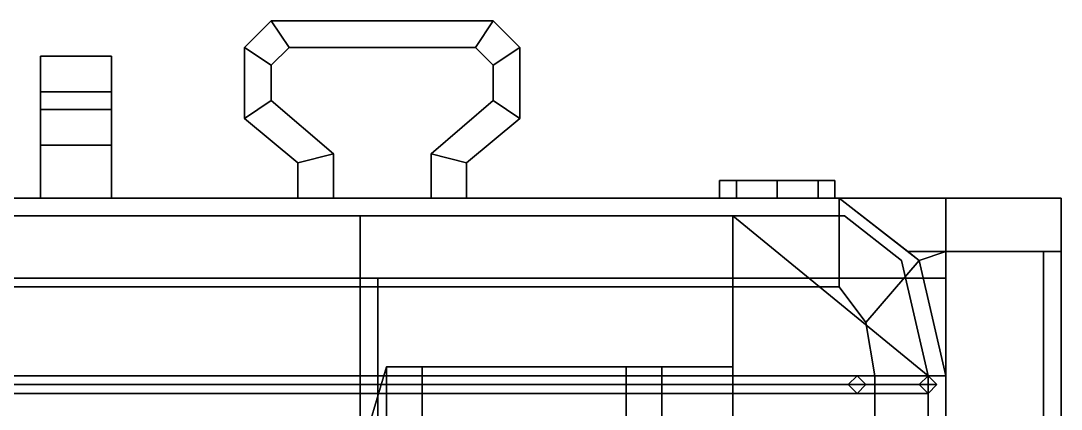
# Model space of a CAD drawing. Header units: millimetres. Extents: x -1.1 to 1.1, y -3.2 to 10.1.
# Drawn here: x -0.062 to 1.11, y 2.682 to 3.12 of the extents above; entities that cross this region are included whole.
import ezdxf

# ---------------------------------------------------------------- set-up
doc = ezdxf.new("R2010")
doc.units = ezdxf.units.MM
doc.layers.add('internals', color=5, linetype='Continuous')
doc.layers.add('seats', color=3, linetype='Continuous')

msp = doc.modelspace()

# ---------------------------------------------------------------- linework, layer by layer
for points in [[(0.24, 3.09, 0.63), (0.22, 3.07, 0.63), (0.19, 3.09, 0.63), (0.22, 3.12, 0.63)], [(0.22, 3.12, 0.63), (0.19, 3.09, 0.63), (0.19, 3.09, 0.83), (0.22, 3.12, 0.83)], [(0.19, 3.09, 0.83), (0.22, 3.07, 0.83), (0.24, 3.09, 0.83), (0.22, 3.12, 0.83)], [(0.47, 3.12, 0.63), (0.45, 3.09, 0.63), (0.24, 3.09, 0.63), (0.22, 3.12, 0.63)], [(0.24, 3.09, 0.83), (0.45, 3.09, 0.83), (0.47, 3.12, 0.83), (0.22, 3.12, 0.83)], [(0.22, 3.12, 0.83), (0.47, 3.12, 0.83), (0.47, 3.12, 0.63), (0.22, 3.12, 0.63)], [(0.45, 3.09, 0.83), (0.47, 3.07, 0.83), (0.5, 3.09, 0.83), (0.47, 3.12, 0.83)], [(0.5, 3.09, 0.63), (0.47, 3.07, 0.63), (0.45, 3.09, 0.63), (0.47, 3.12, 0.63)], [(0.47, 3.12, 0.83), (0.5, 3.09, 0.83), (0.5, 3.09, 0.63), (0.47, 3.12, 0.63)], [(0.19, 3.01, 0.83), (0.22, 3.03, 0.83), (0.22, 3.07, 0.83), (0.19, 3.09, 0.83)], [(0.19, 3.09, 0.63), (0.19, 3.01, 0.63), (0.19, 3.01, 0.83), (0.19, 3.09, 0.83)], [(0.22, 3.07, 0.63), (0.22, 3.03, 0.63), (0.19, 3.01, 0.63), (0.19, 3.09, 0.63)], [(0.24, 3.09, 0.83), (0.22, 3.07, 0.83), (0.22, 3.07, 0.63), (0.24, 3.09, 0.63)], [(0.24, 3.09, 0.63), (0.45, 3.09, 0.63), (0.45, 3.09, 0.83), (0.24, 3.09, 0.83)], [(0.45, 3.09, 0.63), (0.47, 3.07, 0.63), (0.47, 3.07, 0.83), (0.45, 3.09, 0.83)], [(0.5, 3.01, 0.63), (0.47, 3.03, 0.63), (0.47, 3.07, 0.63), (0.5, 3.09, 0.63)], [(0.47, 3.07, 0.83), (0.47, 3.03, 0.83), (0.5, 3.01, 0.83), (0.5, 3.09, 0.83)], [(0.5, 3.09, 0.83), (0.5, 3.01, 0.83), (0.5, 3.01, 0.63), (0.5, 3.09, 0.63)], [(-0.04, 3.08, 0.83), (-0.04, 3.04, 0.87), (0.04, 3.04, 0.87), (0.04, 3.08, 0.83)], [(0.04, 3.08, 0.83), (0.04, 3.04, 0.77), (-0.04, 3.04, 0.77), (-0.04, 3.08, 0.83)], [(-0.04, 3.04, 0.77), (-0.04, 3.02, 0.81), (-0.04, 3.04, 0.87), (-0.04, 3.08, 0.83)], [(-0.04, 3.04, 0.59), (-0.04, 3.02, 0.65), (-0.04, 3.04, 0.69), (-0.04, 3.08, 0.63)], [(0.04, 3.08, 0.63), (0.04, 3.04, 0.59), (-0.04, 3.04, 0.59), (-0.04, 3.08, 0.63)], [(-0.04, 3.08, 0.78), (-0.04, 3.04, 0.73), (0.04, 3.04, 0.73), (0.04, 3.08, 0.78)], [(-0.04, 3.08, 0.63), (-0.04, 3.04, 0.69), (-0.04, 3.04, 0.73), (-0.04, 3.08, 0.78)], [(0.04, 3.08, 0.78), (0.04, 3.08, 0.63), (-0.04, 3.08, 0.63), (-0.04, 3.08, 0.78)], [(0.04, 3.04, 0.87), (0.04, 3.02, 0.81), (0.04, 3.04, 0.77), (0.04, 3.08, 0.83)], [(0.04, 3.04, 0.69), (0.04, 3.02, 0.65), (0.04, 3.04, 0.59), (0.04, 3.08, 0.63)], [(0.04, 3.04, 0.73), (0.04, 3.04, 0.69), (0.04, 3.08, 0.63), (0.04, 3.08, 0.78)], [(0.22, 3.07, 0.83), (0.22, 3.03, 0.83), (0.22, 3.03, 0.63), (0.22, 3.07, 0.63)], [(0.47, 3.07, 0.63), (0.47, 3.03, 0.63), (0.47, 3.03, 0.83), (0.47, 3.07, 0.83)], [(-0.04, 3.02, 0.81), (-0.04, 2.98, 0.81), (-0.04, 2.98, 0.87), (-0.04, 3.04, 0.87)], [(-0.04, 3.04, 0.87), (-0.04, 2.98, 0.87), (0.04, 2.98, 0.87), (0.04, 3.04, 0.87)], [(0.04, 3.04, 0.77), (0.04, 3.02, 0.81), (-0.04, 3.02, 0.81), (-0.04, 3.04, 0.77)], [(-0.04, 3.04, 0.69), (-0.04, 3.02, 0.65), (0.04, 3.02, 0.65), (0.04, 3.04, 0.69)], [(-0.04, 2.98, 0.59), (-0.04, 2.98, 0.65), (-0.04, 3.02, 0.65), (-0.04, 3.04, 0.59)], [(0.04, 3.04, 0.59), (0.04, 2.98, 0.59), (-0.04, 2.98, 0.59), (-0.04, 3.04, 0.59)], [(-0.04, 3.04, 0.73), (-0.04, 3.04, 0.69), (0.04, 3.04, 0.69), (0.04, 3.04, 0.73)], [(0.04, 2.98, 0.87), (0.04, 2.98, 0.81), (0.04, 3.02, 0.81), (0.04, 3.04, 0.87)], [(0.04, 3.02, 0.65), (0.04, 2.98, 0.65), (0.04, 2.98, 0.59), (0.04, 3.04, 0.59)], [(0.22, 3.03, 0.63), (0.29, 2.97, 0.63), (0.25, 2.96, 0.63), (0.19, 3.01, 0.63)], [(0.25, 2.96, 0.83), (0.29, 2.97, 0.83), (0.22, 3.03, 0.83), (0.19, 3.01, 0.83)], [(0.22, 3.03, 0.83), (0.29, 2.97, 0.83), (0.29, 2.97, 0.63), (0.22, 3.03, 0.63)], [(0.47, 3.03, 0.83), (0.4, 2.97, 0.83), (0.44, 2.96, 0.83), (0.5, 3.01, 0.83)], [(0.47, 3.03, 0.63), (0.4, 2.97, 0.63), (0.4, 2.97, 0.83), (0.47, 3.03, 0.83)], [(0.44, 2.96, 0.63), (0.4, 2.97, 0.63), (0.47, 3.03, 0.63), (0.5, 3.01, 0.63)], [(0.04, 3.02, 0.81), (0.04, 2.98, 0.81), (-0.04, 2.98, 0.81), (-0.04, 3.02, 0.81)], [(-0.04, 3.02, 0.65), (-0.04, 2.98, 0.65), (0.04, 2.98, 0.65), (0.04, 3.02, 0.65)], [(0.19, 3.01, 0.63), (0.25, 2.96, 0.63), (0.25, 2.96, 0.83), (0.19, 3.01, 0.83)], [(0.5, 3.01, 0.83), (0.44, 2.96, 0.83), (0.44, 2.96, 0.63), (0.5, 3.01, 0.63)], [(-0.04, 2.98, 0.81), (-0.04, 2.92, 0.78), (-0.04, 2.92, 0.84), (-0.04, 2.98, 0.87)], [(0.04, 2.98, 0.81), (0.04, 2.92, 0.78), (-0.04, 2.92, 0.78), (-0.04, 2.98, 0.81)], [(-0.04, 2.98, 0.87), (-0.04, 2.92, 0.84), (0.04, 2.92, 0.84), (0.04, 2.98, 0.87)], [(-0.04, 2.92, 0.62), (-0.04, 2.92, 0.68), (-0.04, 2.98, 0.65), (-0.04, 2.98, 0.59)], [(-0.04, 2.98, 0.65), (-0.04, 2.92, 0.68), (0.04, 2.92, 0.68), (0.04, 2.98, 0.65)], [(0.04, 2.98, 0.59), (0.04, 2.92, 0.62), (-0.04, 2.92, 0.62), (-0.04, 2.98, 0.59)], [(0.04, 2.92, 0.84), (0.04, 2.92, 0.78), (0.04, 2.98, 0.81), (0.04, 2.98, 0.87)], [(0.04, 2.98, 0.65), (0.04, 2.92, 0.68), (0.04, 2.92, 0.62), (0.04, 2.98, 0.59)], [(0.25, 2.92, 0.83), (0.29, 2.92, 0.83), (0.29, 2.97, 0.83), (0.25, 2.96, 0.83)], [(0.29, 2.97, 0.63), (0.29, 2.92, 0.63), (0.25, 2.92, 0.63), (0.25, 2.96, 0.63)], [(0.29, 2.97, 0.83), (0.29, 2.92, 0.83), (0.29, 2.92, 0.63), (0.29, 2.97, 0.63)], [(0.44, 2.92, 0.63), (0.4, 2.92, 0.63), (0.4, 2.97, 0.63), (0.44, 2.96, 0.63)], [(0.4, 2.97, 0.63), (0.4, 2.92, 0.63), (0.4, 2.92, 0.83), (0.4, 2.97, 0.83)], [(0.4, 2.97, 0.83), (0.4, 2.92, 0.83), (0.44, 2.92, 0.83), (0.44, 2.96, 0.83)], [(0.25, 2.96, 0.63), (0.25, 2.92, 0.63), (0.25, 2.92, 0.83), (0.25, 2.96, 0.83)], [(0.44, 2.96, 0.83), (0.44, 2.92, 0.83), (0.44, 2.92, 0.63), (0.44, 2.96, 0.63)], [(0.744, 2.94, 0.946), (0.725, 2.94, 0.9), (0.725, 2.92, 0.9), (0.744, 2.92, 0.946)], [(0.725, 2.94, 0.9), (0.744, 2.94, 0.854), (0.744, 2.92, 0.854), (0.725, 2.92, 0.9)], [(0.855, 2.94, 0.9), (0.744, 2.94, 0.854), (0.725, 2.94, 0.9), (0.836, 2.94, 0.946)], [(0.836, 2.94, 0.946), (0.725, 2.94, 0.9), (0.744, 2.94, 0.946), (0.79, 2.94, 0.965)], [(0.79, 2.94, 0.965), (0.744, 2.94, 0.946), (0.744, 2.92, 0.946), (0.79, 2.92, 0.965)], [(0.744, 2.94, 0.854), (0.79, 2.94, 0.835), (0.79, 2.92, 0.835), (0.744, 2.92, 0.854)], [(0.836, 2.94, 0.854), (0.79, 2.94, 0.835), (0.744, 2.94, 0.854), (0.855, 2.94, 0.9)], [(0.836, 2.94, 0.946), (0.79, 2.94, 0.965), (0.79, 2.92, 0.965), (0.836, 2.92, 0.946)], [(0.79, 2.94, 0.835), (0.836, 2.94, 0.854), (0.836, 2.92, 0.854), (0.79, 2.92, 0.835)], [(0.855, 2.94, 0.9), (0.836, 2.94, 0.946), (0.836, 2.92, 0.946), (0.855, 2.92, 0.9)], [(0.836, 2.94, 0.854), (0.855, 2.94, 0.9), (0.855, 2.92, 0.9), (0.836, 2.92, 0.854)], [(0.86, 2.92, 1.08), (0.98, 2.92, 0.6), (-0.98, 2.92, 0.6), (-0.86, 2.92, 1.08)], [(0.98, 2.92, 0.6), (0.98, 2.83, 0.6), (-0.98, 2.83, 0.6), (-0.98, 2.92, 0.6)], [(0.86, 2.82, 1.87), (0.86, 2.92, 1.87), (-0.86, 2.92, 1.87), (-0.86, 2.82, 1.87)], [(-0.86, 2.92, 1.87), (0.86, 2.92, 1.87), (0.86, 2.92, 1.08), (-0.86, 2.92, 1.08)], [(0.98, 2.92, 1.08), (0.98, 2.92, 0.6), (0.98, 2.92, 0.6), (0.86, 2.92, 1.08)], [(0.89, 2.78, 1.87), (0.95, 2.85, 1.87), (0.86, 2.92, 1.87), (0.86, 2.82, 1.87)], [(0.86, 2.92, 1.87), (0.95, 2.85, 1.87), (0.9371, 2.86, 1.3), (0.86, 2.92, 1.3)], [(1.11, 2.92, 1.3), (1.11, 2.92, 1.08), (0.86, 2.92, 1.08), (0.86, 2.92, 1.3)], [(0.86, 2.92, 1.3), (0.9371, 2.86, 1.3), (1.11, 2.86, 1.3), (1.11, 2.92, 1.3)], [(0.98, 2.92, 1.08), (0.98, 2.58, 1.06), (0.98, 2.83, 0.6), (0.98, 2.92, 0.6)], [(0.98, 2.92, 1.08), (0.98, 0.11, 1.08), (0.98, 0.11, 1.06), (0.98, 2.58, 1.06)], [(1.11, 2.92, 1.08), (1.11, 2.86, 1.08), (0.98, 2.86, 1.08), (0.98, 2.92, 1.08)], [(1.11, 2.86, 1.3), (1.11, 2.86, 1.08), (1.11, 2.92, 1.08), (1.11, 2.92, 1.3)], [(0.95, 2.85, 1.87), (0.89, 2.78, 1.87), (0.9, 2.72, 1.87), (0.98, 2.72, 1.87)], [(0.98, 2.86, 1.08), (0.9371, 2.86, 1.08), (0.95, 2.85, 1.08), (0.98, 2.86, 1.08)], [(0.9371, 2.86, 1.3), (0.9371, 2.86, 1.08), (1.11, 2.86, 1.08), (1.11, 2.86, 1.3)], [(0.9371, 2.86, 1.3), (0.95, 2.85, 1.87), (0.95, 2.85, 1.08), (0.9371, 2.86, 1.08)], [(0.98, 2.86, 1.08), (0.95, 2.85, 1.08), (0.98, 2.72, 1.08), (0.98, 2.86, 1.08)], [(0.98, 2.72, 1.08), (0.95, 2.85, 1.08), (0.95, 2.85, 1.87), (0.98, 2.72, 1.87)], [(1.11, 2.86, 1.24), (1.11, 1.53, 1.24), (1.09, 1.53, 1.24), (1.09, 2.86, 1.24)], [(1.09, 1.53, 1.24), (1.09, 1.53, 1.3), (1.09, 2.86, 1.3), (1.09, 2.86, 1.24)], [(1.09, 2.86, 1.3), (1.09, 1.53, 1.3), (1.11, 1.53, 1.3), (1.11, 2.86, 1.3)], [(1.09, 2.86, 1.14), (1.09, 1.53, 1.14), (1.11, 1.53, 1.14), (1.11, 2.86, 1.14)], [(1.09, 1.53, 1.08), (1.09, 1.53, 1.14), (1.09, 2.86, 1.14), (1.09, 2.86, 1.08)], [(1.11, 2.86, 1.08), (1.11, 1.53, 1.08), (1.09, 1.53, 1.08), (1.09, 2.86, 1.08)], [(1.11, 2.86, 1.3), (1.11, 1.53, 1.3), (1.11, 1.53, 1.24), (1.11, 2.86, 1.24)], [(1.11, 2.86, 1.14), (1.11, 1.53, 1.14), (1.11, 1.53, 1.08), (1.11, 2.86, 1.08)], [(0.34, 2.83, 0.6), (0.34, 0.11, 0.6), (-0.34, 0.11, 0.6), (-0.34, 2.83, 0.6)], [(0.34, 2.58, 1.06), (0.34, 0.11, 1.06), (0.34, 0.11, 0.6), (0.34, 2.83, 0.6)], [(0.98, 2.83, 0.6), (0.98, 2.58, 1.06), (0.34, 2.58, 1.06), (0.34, 2.83, 0.6)], [(0.86, 2.82, 1.85), (0.86, 2.82, 1.87), (-0.86, 2.82, 1.87), (-0.86, 2.82, 1.85)], [(0.86, 2.82, 1.87), (0.86, 2.82, 1.85), (0.89, 2.78, 1.85), (0.89, 2.78, 1.87)], [(0.89, 2.78, 1.87), (0.89, 2.78, 1.85), (0.9, 2.72, 1.85), (0.9, 2.72, 1.87)], [(0.89, 2.71, 2.06), (0.88, 2.72, 2.05), (-0.88, 2.72, 2.05), (-0.89, 2.71, 2.06)], [(0.88, 2.72, 2.05), (0.87, 2.71, 2.04), (-0.87, 2.71, 2.04), (-0.88, 2.72, 2.05)], [(0.96, 2.72, 2), (0.95, 2.71, 1.99), (0.87, 2.71, 2.04), (0.88, 2.72, 2.05)], [(0.97, 2.71, 2.01), (0.96, 2.72, 2), (0.88, 2.72, 2.05), (0.89, 2.71, 2.06)], [(0.98, 2.72, 1.87), (0.9, 2.72, 1.87), (0.9, 0.11, 1.87), (0.98, 0.11, 1.87)], [(0.9, 2.72, 1.87), (0.9, 2.72, 1.85), (0.9, 0.11, 1.85), (0.9, 0.11, 1.87)], [(0.96, 2.72, 1.87), (0.95, 2.71, 1.87), (0.95, 2.71, 1.99), (0.96, 2.72, 2)], [(0.97, 2.71, 1.87), (0.96, 2.72, 1.87), (0.96, 2.72, 2), (0.97, 2.71, 2.01)], [(0.98, 0.11, 1.08), (0.98, 2.72, 1.08), (0.98, 2.72, 1.87), (0.98, 0.11, 1.87)], [(0.88, 2.7, 2.05), (0.89, 2.71, 2.06), (-0.89, 2.71, 2.06), (-0.88, 2.7, 2.05)], [(0.87, 2.71, 2.04), (0.88, 2.7, 2.05), (-0.88, 2.7, 2.05), (-0.87, 2.71, 2.04)], [(0.95, 2.71, 1.99), (0.96, 2.7, 2), (0.88, 2.7, 2.05), (0.87, 2.71, 2.04)], [(0.96, 2.7, 2), (0.97, 2.71, 2.01), (0.89, 2.71, 2.06), (0.88, 2.7, 2.05)], [(0.95, 2.71, 1.87), (0.96, 2.7, 1.87), (0.96, 2.7, 2), (0.95, 2.71, 1.99)], [(0.96, 2.7, 1.87), (0.97, 2.71, 1.87), (0.97, 2.71, 2.01), (0.96, 2.7, 2)]]:
    msp.add_3dface(points)
at = {"layer": 'internals'}
for points in [[(-0.74, 2.9, 1.67), (0.74, 2.9, 1.67), (0.8657, 2.9, 1.85), (-0.8657, 2.9, 1.85)], [(-0.74, 2.9, 1.08), (0.74, 2.9, 1.08), (0.74, 2.9, 1.67), (-0.74, 2.9, 1.67)], [(-0.32, 2.9, 0.86), (-0.32, 0.11, 0.86), (0.32, 0.11, 0.86), (0.32, 2.9, 0.86)], [(-0.32, 2.9, 0.86), (0.32, 2.9, 0.86), (0.32, 2.9, 1.08), (-0.32, 2.9, 1.08)], [(0.32, 2.9, 0.86), (0.32, 0.11, 0.86), (0.32, 0.11, 1.08), (0.32, 2.9, 1.08)], [(0.32, 2.9, 1.08), (0.32, 0.11, 1.08), (0.74, 1.32, 1.08), (0.74, 2.9, 1.08)], [(0.74, 2.9, 1.08), (0.74, 1.32, 1.08), (0.74, 1.32, 1.67), (0.74, 2.9, 1.67)], [(0.74, 2.9, 1.67), (0.74, 1.32, 1.67), (0.96, 1.32, 1.67), (0.96, 2.72, 1.67)], [(0.8657, 2.9, 1.67), (0.74, 2.9, 1.67), (0.96, 2.72, 1.67), (0.93, 2.85, 1.67)], [(0.74, 2.9, 1.67), (0.8657, 2.9, 1.67), (0.8657, 2.9, 1.85)], [(0.8657, 2.9, 1.67), (0.93, 2.85, 1.67), (0.93, 2.85, 1.85), (0.8657, 2.9, 1.85)], [(0.96, 2.72, 1.85), (0.93, 2.85, 1.85), (0.93, 2.85, 1.67), (0.96, 2.72, 1.67)], [(0.96, 0.11, 1.85), (0.96, 2.72, 1.85), (0.96, 2.72, 1.67), (0.96, 1.32, 1.67)]]:
    msp.add_3dface(points, dxfattribs=at)
at = {"layer": 'seats'}
for points in [[(0.35, 2.73, 1.36), (0.35, 2.73, 1.28), (0.32, 2.63, 1.28), (0.32, 2.63, 1.36)], [(0.32, 2.63, 1.36), (0.32, 2.42, 1.36), (0.35, 2.32, 1.36), (0.35, 2.73, 1.36)], [(0.66, 2.73, 1.36), (0.66, 2.73, 1.28), (0.35, 2.73, 1.28), (0.35, 2.73, 1.36)], [(0.35, 2.73, 1.36), (0.35, 2.32, 1.36), (0.66, 2.32, 1.36), (0.66, 2.73, 1.36)], [(0.35, 2.65, 1.2), (0.35, 1.9, 1.2), (0.35, 1.82, 1.28), (0.35, 2.73, 1.28)], [(0.35, 2.65, 1.08), (0.35, 2.65, 1.2), (0.35, 2.73, 1.28), (0.35, 2.73, 1.08)], [(0.35, 2.73, 1.08), (0.35, 2.73, 1.28), (0.39, 2.73, 1.28), (0.39, 2.73, 1.08)], [(0.39, 1.82, 1.28), (0.39, 1.9, 1.2), (0.39, 2.65, 1.2), (0.39, 2.73, 1.28)], [(0.39, 2.73, 1.28), (0.39, 2.65, 1.2), (0.39, 2.65, 1.08), (0.39, 2.73, 1.08)], [(0.62, 2.65, 1.2), (0.62, 1.9, 1.2), (0.62, 1.82, 1.28), (0.62, 2.73, 1.28)], [(0.62, 2.65, 1.08), (0.62, 2.65, 1.2), (0.62, 2.73, 1.28), (0.62, 2.73, 1.08)], [(0.62, 2.73, 1.08), (0.62, 2.73, 1.28), (0.66, 2.73, 1.28), (0.66, 2.73, 1.08)], [(0.66, 2.32, 1.36), (0.66, 2.32, 1.28), (0.66, 2.73, 1.28), (0.66, 2.73, 1.36)], [(0.66, 2.73, 1.36), (0.66, 1.82, 1.36), (0.66, 1.82, 1.67), (0.66, 2.73, 1.67)], [(0.66, 2.73, 1.67), (0.74, 2.73, 1.67), (0.74, 2.73, 1.36), (0.66, 2.73, 1.36)], [(0.66, 1.82, 1.67), (0.74, 1.82, 1.67), (0.74, 2.73, 1.67), (0.66, 2.73, 1.67)], [(0.66, 1.82, 1.28), (0.66, 1.9, 1.2), (0.66, 2.65, 1.2), (0.66, 2.73, 1.28)], [(0.66, 2.73, 1.28), (0.66, 2.65, 1.2), (0.66, 2.65, 1.08), (0.66, 2.73, 1.08)]]:
    msp.add_3dface(points, dxfattribs=at)

doc.saveas('drawing.dxf')
